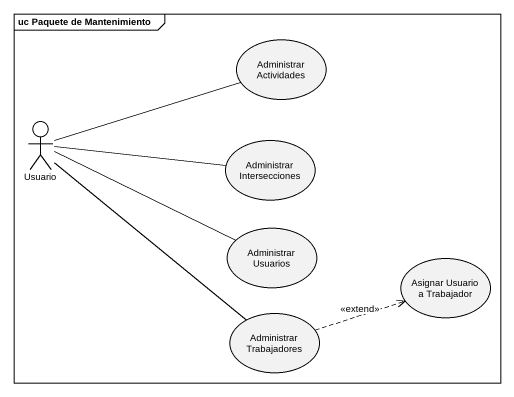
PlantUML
@startuml
mainframe uc Paquete de Mantenimiento
usecase "Administrar Actividades" as Administrar_Actividades
actor Usuario
usecase "Administrar Intersecciones" as Administrar_Intersecciones
usecase "Administrar Usuarios" as Administrar_Usuarios
usecase "Asignar Usuario a Trabajador" as Asignar_Usuario_a_Trabajador
usecase "Administrar Trabajadores" as Administrar_Trabajadores
Administrar_Actividades -left- Usuario
Usuario -right- Administrar_Usuarios
Usuario -- Administrar_Trabajadores
Administrar_Intersecciones -left- Usuario
Administrar_Trabajadores .right.> Asignar_Usuario_a_Trabajador : <<extend>>
@enduml
